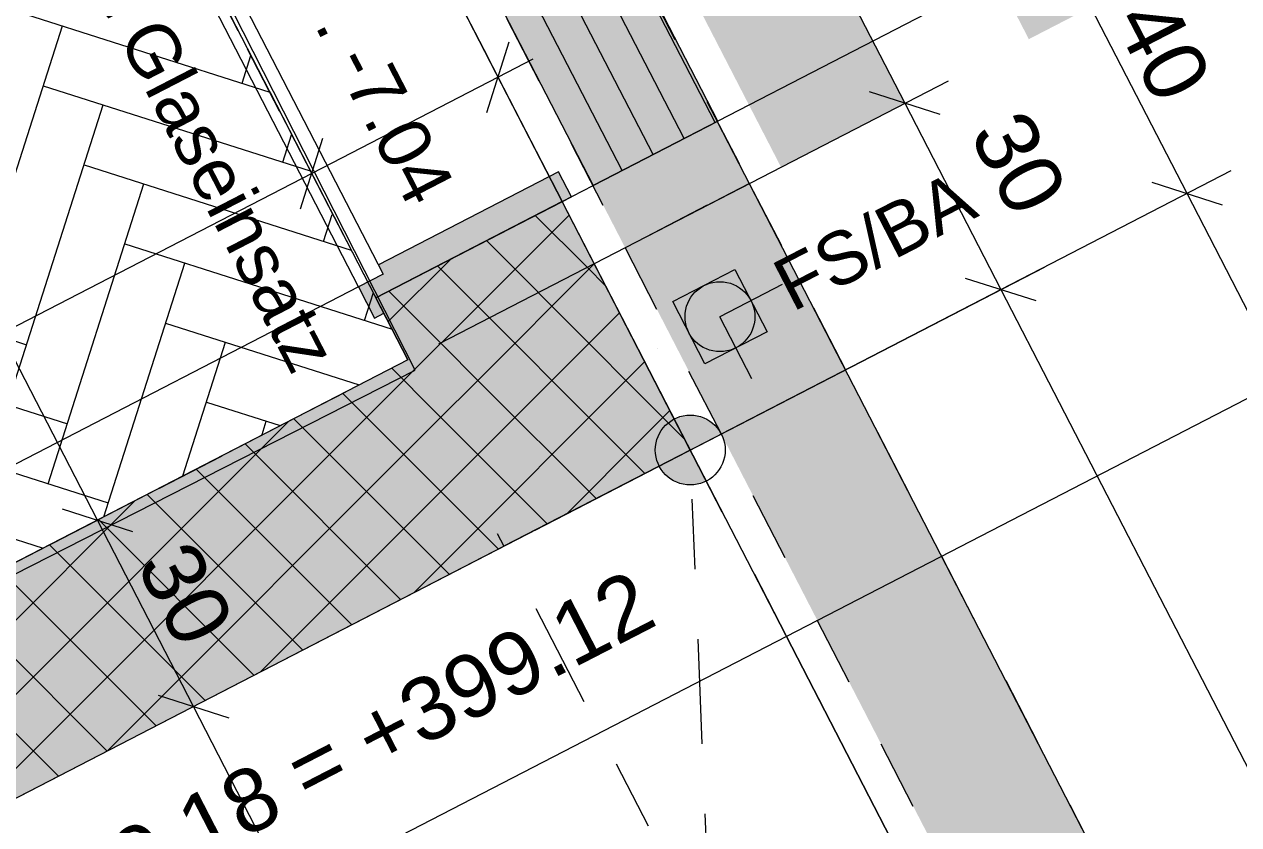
# Model space of a CAD drawing. Header units: metres. Extents: x 2688579.7 to 2688666, y 1281656.9 to 1281721.4.
# Drawn here: x 2688613.568 to 2688615.306, y 1281679.075 to 1281680.22 of the extents above; entities that cross this region are included whole.
import ezdxf

# ---------------------------------------------------------------- set-up
doc = ezdxf.new("R2010")
doc.units = ezdxf.units.M
for name, pattern in [('Strich 1_0.5mm', [0.07500000000000001, 0.05, -0.025]), ('Strich 2_1mm', [0.15000000000000002, 0.1, -0.05]), ('Strichpunkt 3_1_1mm Achsen', [0.25, 0.15, -0.05, 0, -0.05])]:
    doc.linetypes.add(name, pattern=pattern)
for name, color, linetype in [('00 11 Geometer', 7, 'Continuous'), ('00 80 Plangrafik', 7, 'Continuous'), ('01 13 IW tragend', 7, 'Continuous'), ('02 12 Unterzüge_Deckenabsätze', 7, 'Continuous'), ('02 26 Bodenbelag im Grundriss sichtbar', 7, 'Continuous'), ('03 14 Rampen', 7, 'Continuous'), ('07 11 Bemassung aussen', 7, 'Continuous'), ('07 12 Bemassung innen', 7, 'Continuous'), ('07 13 Höhenkoten', 7, 'Continuous'), ('08 11 Beschriftung allgemein', 7, 'Continuous'), ('09 11 Raumdefinitionen.SIA 416', 7, 'Continuous')]:
    doc.layers.add(name, color=color, linetype=linetype)
doc.styles.add('ERSTELLTER_STIL_1', font='arial.ttf')
doc.dimstyles.new('ERSTELLTER_STIL__2', dxfattribs={"dimtxt": 0.08999999761581422, "dimasz": 0.07125000000000001, "dimexe": 0.18, "dimexo": 0.05, "dimgap": 0.09, "dimtad": 1, "dimzin": 0, "dimdsep": 46, "dimtxsty": 'ERSTELLTER_STIL_1', "dimblk": 'ARROWHEAD_6', "dimblk1": 'ARROWHEAD_6', "dimblk2": 'ARROWHEAD_6', "dimcen": 0.09, "dimclrd": 7, "dimclre": 7, "dimclrt": 7, "dimazin": 0, "dimtfac": 1, "dimtdec": 4, "dimtmove": 0, "dimatfit": 3, "dimfxl": 1, "dimtolj": 1, "dimtzin": 0, "dimarcsym": 0})
doc.dimstyles.new('ERSTELLTER_STIL__4', dxfattribs={"dimtxt": 0.08999999761581422, "dimasz": 0.07125000000000001, "dimexe": 0.18, "dimexo": 0.05, "dimgap": 0.09, "dimtad": 1, "dimzin": 0, "dimdsep": 46, "dimtxsty": 'ERSTELLTER_STIL_1', "dimblk": 'ARROWHEAD_6', "dimblk1": 'ARROWHEAD_6', "dimblk2": 'ARROWHEAD_6', "dimcen": 0.09, "dimclrd": 7, "dimclre": 7, "dimclrt": 7, "dimazin": 0, "dimtfac": 1, "dimtdec": 4, "dimtmove": 2, "dimatfit": 3, "dimfxl": 1, "dimtolj": 1, "dimtzin": 0, "dimarcsym": 0})
pattern_1 = [(44.99999999999999, (-190.4483196355036, -7.138988810048026), (-0.05303300858899104, 0.05303300858899108), []), (135.0000000000002, (-190.4483196355036, -7.138988810048026), (0.0530330085889909, 0.05303300858899123), [])]

# ---------------------------------------------------------------- blocks, each defined once
blk = doc.blocks.new('*D16')
at = {"layer": '07 11 Bemassung aussen', "color": 7, "linetype": 'Continuous', "lineweight": 5, "transparency": 16777216}
for p, q in [((225.81199239111, 21.85724288426768), (221.4001992362794, 30.4062463499589)), ((226.478476811365, 22.20118839965817), (225.7495094767111, 21.82499799219982)), ((228.4624022574736, 16.72138035901861), (225.81199239111, 21.85724288426768)), ((228.8178606149429, 16.90481796722685), (228.3999193430747, 16.68913546695075)), ((228.4881981711279, 16.67139402749948), (228.4624022574736, 16.72138035901861))]:
    blk.add_line(p, q, dxfattribs=at)
at = {"layer": '07 11 Bemassung aussen', "color": 7, "linetype": 'Continuous', "lineweight": 18, "transparency": 16777216}
for p, q in [((225.7614708943277, 21.87336982951091), (225.8625138878922, 21.84111593902445)), ((228.4118807606913, 16.73750730426184), (228.5129237542558, 16.70525341377538))]:
    blk.add_line(p, q, dxfattribs=at)
at = {"layer": '07 11 Bemassung aussen', "color": 7, "lineweight": 18, "transparency": 16777216, "insert": (227.0982872748076, 19.40396042659769), "char_height": 0.08999999761581422, "attachment_point": 7, "rotation": 297.29641936898753, "style": 'ERSTELLTER_STIL_1'}
blk.add_mtext('\\A1;{\\pql;\\fArial|b0|i0|c0|p38;5.78}', dxfattribs=at)
blk = doc.blocks.new('ARROWHEAD_6')
at = {"color": 0, "linetype": 'Continuous', "lineweight": 0}
for p, q in [((-0.5, -0.5), (0.5, 0.5)), ((0, 0), (-1, 0))]:
    blk.add_line(p, q, dxfattribs=at)
blk = doc.blocks.new('*D17')
at = {"layer": '07 11 Bemassung aussen', "color": 7, "linetype": 'Continuous', "lineweight": 5, "transparency": 16777216}
for p, q in [((221.4001992362794, 30.40624634995889), (221.2626210301232, 30.67284011806091)), ((225.81199239111, 21.85724288426768), (221.4001992362794, 30.4062463499589))]:
    blk.add_line(p, q, dxfattribs=at)
at = {"layer": '07 11 Bemassung aussen', "color": 7, "linetype": 'Continuous', "lineweight": 18, "transparency": 16777216}
for p, q in [((221.3496777394972, 30.42237329520212), (221.4507207330617, 30.39011940471566)), ((225.7614708943277, 21.87336982951091), (225.8625138878922, 21.84111593902445))]:
    blk.add_line(p, q, dxfattribs=at)
at = {"layer": '07 11 Bemassung aussen', "color": 7, "lineweight": 18, "transparency": 16777216, "insert": (223.5671857642105, 26.24639342206784), "char_height": 0.08999999761581422, "attachment_point": 7, "rotation": 297.29641936898753, "style": 'ERSTELLTER_STIL_1'}
blk.add_mtext('\\A1;{\\pql;\\fArial|b0|i0|c0|p38;9.62}', dxfattribs=at)
blk = doc.blocks.new('*D18')
at = {"layer": '07 11 Bemassung aussen', "color": 7, "linetype": 'Continuous', "lineweight": 5, "transparency": 16777216}
for p, q in [((222.0666836565345, 30.7501918653494), (221.3377163218805, 30.37400145789103)), ((221.4001992362794, 30.40624634995889), (221.2626210301232, 30.67284011806091)), ((225.81199239111, 21.85724288426768), (221.4001992362794, 30.4062463499589))]:
    blk.add_line(p, q, dxfattribs=at)
at = {"layer": '07 11 Bemassung aussen', "color": 7, "linetype": 'Continuous', "lineweight": 18, "transparency": 16777216}
for p, q in [((221.212099533341, 30.68896706330413), (221.3131425269055, 30.65671317281767)), ((221.3496777394972, 30.42237329520212), (221.4507207330617, 30.39011940471566))]:
    blk.add_line(p, q, dxfattribs=at)
at = {"layer": '07 11 Bemassung aussen', "color": 7, "lineweight": 18, "transparency": 16777216, "insert": (221.3160849801289, 30.60849013180644), "char_height": 0.08999999761581422, "attachment_point": 7, "rotation": 297.29641936898753, "style": 'ERSTELLTER_STIL_1'}
blk.add_mtext('\\A1;{\\pql;\\fArial|b0|i0|c0|p38;30}', dxfattribs=at)
blk = doc.blocks.new('*D19')
at = {"layer": '07 11 Bemassung aussen', "color": 7, "linetype": 'Continuous', "lineweight": 18, "transparency": 16777216}
for p, q in [((220.5609021124137, 31.95083243481655), (220.6619451059782, 31.91857854433011)), ((221.212099533341, 30.68896706330413), (221.3131425269055, 30.65671317281767))]:
    blk.add_line(p, q, dxfattribs=at)
at = {"layer": '07 11 Bemassung aussen', "color": 7, "linetype": 'Continuous', "lineweight": 5, "transparency": 16777216}
for p, q in [((221.2626210301232, 30.6728401180609), (220.611423609196, 31.93470548957333)), ((221.3251039445221, 30.70508501012877), (221.2001381157243, 30.64059522599305)), ((221.4001992362794, 30.40624634995889), (221.2626210301232, 30.67284011806091))]:
    blk.add_line(p, q, dxfattribs=at)
at = {"layer": '07 11 Bemassung aussen', "color": 7, "lineweight": 18, "transparency": 16777216, "insert": (220.8981122701754, 31.41842160877168), "char_height": 0.08999999761581422, "attachment_point": 7, "rotation": 297.29641936898753, "style": 'ERSTELLTER_STIL_1'}
blk.add_mtext('\\A1;{\\pql;\\fArial|b0|i0|c0|p38;1.42}', dxfattribs=at)
blk = doc.blocks.new('*D20')
at = {"layer": '07 11 Bemassung aussen', "color": 7, "linetype": 'Continuous', "lineweight": 5, "transparency": 16777216}
for p, q in [((220.5426345102919, 32.06800236553604), (218.8320768746272, 35.3826553064952)), ((220.6051174246908, 32.10024725760389), (218.8438693883504, 31.19133874424688)), ((220.611423609196, 31.93470548957333), (220.5426345102919, 32.06800236553603)), ((220.6739065235949, 31.96695038164119), (220.5489406947971, 31.90246059750547)), ((221.2626210301232, 30.6728401180609), (220.611423609196, 31.93470548957333))]:
    blk.add_line(p, q, dxfattribs=at)
at = {"layer": '07 11 Bemassung aussen', "color": 7, "linetype": 'Continuous', "lineweight": 18, "transparency": 16777216}
for p, q in [((220.4921130135097, 32.08412931077927), (220.5931560070742, 32.05187542029281)), ((220.5609021124137, 31.95083243481655), (220.6619451059782, 31.91857854433011))]:
    blk.add_line(p, q, dxfattribs=at)
blk = doc.blocks.new('*D268')
at = {"layer": '07 12 Bemassung innen', "color": 7, "linetype": 'Continuous', "lineweight": 5, "transparency": 16777216}
for p, q in [((217.946617001148, 39.93335786015513), (218.0841993799758, 39.66676624548196)), ((217.4176586752732, 39.32277847283222), (218.1466817896725, 39.69901211552367)), ((218.0841993799758, 39.66676624548197), (222.4180307870073, 31.26915659251861)), ((222.4180307870073, 31.26915659251861), (222.5556131658351, 31.00256497784545))]:
    blk.add_line(p, q, dxfattribs=at)
at = {"layer": '07 12 Bemassung innen', "color": 7, "linetype": 'Continuous', "lineweight": 18, "transparency": 16777216}
for p, q in [((218.1347211291696, 39.65064009099932), (218.033677630782, 39.68289239996462)), ((222.4685525362011, 31.25303043803596), (222.3675090378135, 31.28528274700125))]:
    blk.add_line(p, q, dxfattribs=at)
at = {"layer": '07 12 Bemassung innen', "color": 7, "lineweight": 18, "transparency": 16777216, "insert": (220.2122032463716, 35.58260960168192), "char_height": 0.08999999761581422, "attachment_point": 7, "rotation": 297.29731615814643, "style": 'ERSTELLTER_STIL_1'}
blk.add_mtext('\\A1;{\\pql;\\fArial|b0|i0|c0|p38;9.45}', dxfattribs=at)
blk = doc.blocks.new('*D269')
at = {"layer": '07 12 Bemassung innen', "color": 7, "linetype": 'Continuous', "lineweight": 5, "transparency": 16777216}
for p, q in [((218.0841993799758, 39.66676624548197), (222.4180307870073, 31.26915659251861)), ((221.7513544708892, 30.92509883364228), (222.480513196704, 31.30140246256032)), ((222.4180307870073, 31.26915659251861), (222.5556131658351, 31.00256497784545)), ((221.8889368497169, 30.65850721896912), (222.6180955755318, 31.03481084788716)), ((222.5556131658351, 31.00256497784545), (225.1926217271872, 25.89286723698988))]:
    blk.add_line(p, q, dxfattribs=at)
at = {"layer": '07 12 Bemassung innen', "color": 7, "linetype": 'Continuous', "lineweight": 18, "transparency": 16777216}
for p, q in [((222.4685525362011, 31.25303043803596), (222.3675090378135, 31.28528274700125)), ((222.6061349150289, 30.9864388233628), (222.5050914166413, 31.0186911323281))]:
    blk.add_line(p, q, dxfattribs=at)
at = {"layer": '07 12 Bemassung innen', "color": 7, "lineweight": 18, "transparency": 16777216, "insert": (222.5084819207128, 31.22472130129436), "char_height": 0.08999999761581422, "attachment_point": 7, "rotation": 297.29731615814643, "style": 'ERSTELLTER_STIL_1'}
blk.add_mtext('\\A1;{\\pql;\\fArial|b0|i0|c0|p38;30}', dxfattribs=at)
blk = doc.blocks.new('*D270')
at = {"layer": '07 12 Bemassung innen', "color": 7, "linetype": 'Continuous', "lineweight": 5, "transparency": 16777216}
for p, q in [((221.8889368497169, 30.65850721896912), (222.6180955755318, 31.03481084788716)), ((222.5556131658351, 31.00256497784545), (225.1926217271872, 25.89286723698988)), ((224.1703681696188, 25.3653034710108), (225.2551041368839, 25.92511310703159)), ((225.1926217271872, 25.89286723698988), (225.330204106015, 25.62627562231668))]:
    blk.add_line(p, q, dxfattribs=at)
at = {"layer": '07 12 Bemassung innen', "color": 7, "linetype": 'Continuous', "lineweight": 18, "transparency": 16777216}
for p, q in [((222.6061349150289, 30.9864388233628), (222.5050914166413, 31.0186911323281)), ((225.243143476381, 25.87674108250723), (225.1420999779934, 25.90899339147253))]:
    blk.add_line(p, q, dxfattribs=at)
at = {"layer": '07 12 Bemassung innen', "color": 7, "lineweight": 18, "transparency": 16777216, "insert": (224.1250020404223, 28.00207545813729), "char_height": 0.08999999761581422, "attachment_point": 7, "rotation": 297.29731615814643, "style": 'ERSTELLTER_STIL_1'}
blk.add_mtext('\\A1;{\\pql;\\fArial|b0|i0|c0|p38;5.75}', dxfattribs=at)
blk = doc.blocks.new('*D377')
at = {"layer": '07 12 Bemassung innen', "color": 7, "linetype": 'Continuous', "lineweight": 5, "transparency": 16777216}
for p, q in [((221.8037539087979, 31.36885944171456), (221.8682456488813, 31.24389462232121)), ((221.885985706597, 31.33217372805125), (221.8359997788396, 31.30637703201788)), ((221.8359997788396, 31.30637703201788), (221.5694081641664, 31.1687946531901)), ((221.5371622941247, 31.23127706288678), (221.6016540342082, 31.10631224349343)), ((221.5694081641664, 31.1687946531901), (217.1922799442379, 28.90984996106135))]:
    blk.add_line(p, q, dxfattribs=at)
at = {"layer": '07 12 Bemassung innen', "color": 7, "linetype": 'Continuous', "lineweight": 18, "transparency": 16777216}
for p, q in [((221.819873624357, 31.25585528282408), (221.8521259333222, 31.35689878121169)), ((221.5532820096838, 31.1182729039963), (221.5855343186491, 31.21931640238391))]:
    blk.add_line(p, q, dxfattribs=at)
at = {"layer": '07 12 Bemassung innen', "color": 7, "lineweight": 18, "transparency": 16777216, "insert": (221.8734534584344, 31.38759851643731), "char_height": 0.08999999761581422, "attachment_point": 7, "rotation": 27.297316158147055, "style": 'ERSTELLTER_STIL_1'}
blk.add_mtext('\\A1;{\\pql;\\fArial|b0|i0|c0|p38;30}', dxfattribs=at)
blk = doc.blocks.new('*D378')
at = {"layer": '07 12 Bemassung innen', "color": 7, "linetype": 'Continuous', "lineweight": 18, "transparency": 16777216}
blk.add_line((221.5532820096838, 31.1182729039963), (221.5855343186491, 31.21931640238391), dxfattribs=at)
at = {"layer": '07 12 Bemassung innen', "color": 7, "linetype": 'Continuous', "lineweight": 5, "transparency": 16777216}
blk.add_line((221.5694081641664, 31.1687946531901), (217.1922799442379, 28.90984996106135), dxfattribs=at)
blk = doc.blocks.new('*D379')
at = {"layer": '07 12 Bemassung innen', "color": 7, "linetype": 'Continuous', "lineweight": 18, "transparency": 16777216}
for p, q in [((221.5532820096838, 31.1182729039963), (221.5855343186491, 31.21931640238391)), ((217.1761099071799, 28.85930556498454), (217.2083622161452, 28.96034906337215))]:
    blk.add_line(p, q, dxfattribs=at)
at = {"layer": '07 12 Bemassung innen', "color": 7, "linetype": 'Continuous', "lineweight": 5, "transparency": 16777216}
for p, q in [((221.5694081641664, 31.1687946531901), (217.1922799442379, 28.90984996106135)), ((217.1600340741962, 28.97233237075803), (217.3069136386835, 28.687725718418)), ((217.1922360616625, 28.90982731417835), (214.8084805722499, 27.67962076331126))]:
    blk.add_line(p, q, dxfattribs=at)
at = {"layer": '07 12 Bemassung innen', "color": 7, "lineweight": 18, "transparency": 16777216, "insert": (219.246825107503, 29.98874694251882), "char_height": 0.08999999761581422, "attachment_point": 7, "rotation": 27.297316158147055, "style": 'ERSTELLTER_STIL_1'}
blk.add_mtext('\\A1;{\\pql;\\fArial|b0|i0|c0|p38;4.92\\fArial|b0|i0|c0|p38;\\A1{\\H.66x;\\S5^  ;}}', dxfattribs=at)
blk = doc.blocks.new('*D383')
at = {"layer": '07 12 Bemassung innen', "color": 7, "linetype": 'Continuous', "lineweight": 18, "transparency": 16777216}
for p, q in [((222.7714693493612, 31.15610215277121), (222.8725123431643, 31.12384826303196)), ((225.4771726764201, 25.91309417650232), (225.5782156702232, 25.88084028676307))]:
    blk.add_line(p, q, dxfattribs=at)
at = {"layer": '07 12 Bemassung innen', "color": 7, "linetype": 'Continuous', "lineweight": 5, "transparency": 16777216}
for p, q in [((225.5276941733216, 25.8969672316327), (222.8219908462628, 31.13997520790159)), ((225.5901770874821, 25.92921212416262), (224.5501836940112, 25.39251380183126)), ((229.7236860801696, 17.76613529009925), (225.5276941733216, 25.8969672316327))]:
    blk.add_line(p, q, dxfattribs=at)
at = {"layer": '07 12 Bemassung innen', "color": 7, "lineweight": 18, "transparency": 16777216, "insert": (224.3809000848494, 28.15967721100028), "char_height": 0.08999999761581422, "attachment_point": 7, "rotation": 297.2964197926865, "style": 'ERSTELLTER_STIL_1'}
blk.add_mtext('\\A1;{\\pql;\\fArial|b0|i0|c0|p38;5.90}', dxfattribs=at)
blk = doc.blocks.new('*D384')
at = {"layer": '07 12 Bemassung innen', "color": 7, "linetype": 'Continuous', "lineweight": 5, "transparency": 16777216}
for p, q in [((222.701036154095, 31.52767844780764), (221.9721106420326, 31.15150961646268)), ((222.8219908462628, 31.13997520790159), (222.6385532399346, 31.49543355527772)), ((222.8844737604232, 31.17222010043151), (222.1555482457323, 30.79605126773005)), ((225.5276941733216, 25.8969672316327), (222.8219908462628, 31.13997520790159))]:
    blk.add_line(p, q, dxfattribs=at)
at = {"layer": '07 12 Bemassung innen', "color": 7, "linetype": 'Continuous', "lineweight": 18, "transparency": 16777216}
for p, q in [((222.588031743033, 31.51156050014735), (222.6890747368361, 31.47930661040809)), ((222.7714693493612, 31.15610215277121), (222.8725123431643, 31.12384826303196))]:
    blk.add_line(p, q, dxfattribs=at)
at = {"layer": '07 12 Bemassung innen', "color": 7, "lineweight": 18, "transparency": 16777216, "insert": (222.7149468895165, 31.38665127927286), "char_height": 0.08999999761581422, "attachment_point": 7, "rotation": 297.2964197926865, "style": 'ERSTELLTER_STIL_1'}
blk.add_mtext('\\A1;{\\pql;\\fArial|b0|i0|c0|p38;40}', dxfattribs=at)
blk = doc.blocks.new('*D385')
at = {"layer": '07 12 Bemassung innen', "color": 7, "linetype": 'Continuous', "lineweight": 18, "transparency": 16777216}
for p, q in [((222.1156798951281, 32.42686576713797), (222.2167228889312, 32.39461187739872)), ((222.588031743033, 31.51156050014735), (222.6890747368361, 31.47930661040809))]:
    blk.add_line(p, q, dxfattribs=at)
at = {"layer": '07 12 Bemassung innen', "color": 7, "linetype": 'Continuous', "lineweight": 5, "transparency": 16777216}
for p, q in [((222.6385532399346, 31.49543355527772), (222.1662013920296, 32.41073882226834)), ((222.701036154095, 31.52767844780764), (221.9721106420326, 31.15150961646268)), ((222.8219908462628, 31.13997520790159), (222.6385532399346, 31.49543355527772))]:
    blk.add_line(p, q, dxfattribs=at)
at = {"layer": '07 12 Bemassung innen', "color": 7, "lineweight": 18, "transparency": 16777216, "char_height": 0.08999999761581422, "attachment_point": 7, "rotation": 297.2964197926865, "style": 'ERSTELLTER_STIL_1'}
for s, insert in [('\\A1;{\\pql;\\fArial|b0|i0|c0|p38;1.03}', (222.3504877612677, 32.17356756166987)), ('\\A1;{\\pql;\\fArial|b0|i0|c0|p38;2.14}', (222.1727585832113, 32.08184875625145))]:
    blk.add_mtext(s, dxfattribs=dict(at, insert=insert))
blk = doc.blocks.new('*D390')
at = {"layer": '07 12 Bemassung innen', "color": 7, "linetype": 'Continuous', "lineweight": 5, "transparency": 16777216}
for p, q in [((221.0786762532132, 32.11957021340785), (221.326458643436, 31.639427015399)), ((221.5608075387238, 31.8394881483866), (221.2942137509061, 31.70190992955946)), ((221.2942137509061, 31.70190992955947), (220.1552953599848, 31.11416043661338))]:
    blk.add_line(p, q, dxfattribs=at)
at = {"layer": '07 12 Bemassung innen', "color": 7, "linetype": 'Continuous', "lineweight": 18, "transparency": 16777216}
for p, q in [((221.2780868060365, 31.65138843265793), (221.3103406957757, 31.75243142646101)), ((220.1391684151152, 31.06363893971184), (220.1714223048544, 31.16468193351492))]:
    blk.add_line(p, q, dxfattribs=at)
at = {"layer": '07 12 Bemassung innen', "color": 7, "lineweight": 18, "transparency": 16777216, "insert": (220.6101057507787, 31.36912513275442), "char_height": 0.08999999761581422, "attachment_point": 7, "rotation": 27.296419792686994, "style": 'ERSTELLTER_STIL_1'}
blk.add_mtext('\\A1;{\\pql;\\fArial|b0|i0|c0|p38;1.28}', dxfattribs=at)
blk = doc.blocks.new('*D638')
at = {"layer": '07 11 Bemassung aussen', "color": 7, "linetype": 'Continuous', "lineweight": 5, "transparency": 16777216}
for p, q in [((220.203258877346, 31.5327659594311), (220.1252978886538, 31.68383576869788)), ((220.2657417915065, 31.56501085196102), (218.9906194757332, 30.90697204908092)), ((220.7764953275951, 30.421970385176), (220.203258877346, 31.5327659594311)), ((221.6625117678616, 30.87920745998278), (220.7140124134347, 30.38972549264608)), ((220.8022912416191, 30.37198405384763), (220.7764953275951, 30.421970385176))]:
    blk.add_line(p, q, dxfattribs=at)
at = {"layer": '07 11 Bemassung aussen', "color": 7, "linetype": 'Continuous', "lineweight": 18, "transparency": 16777216}
for p, q in [((220.1527373804444, 31.54889290430073), (220.2537803742476, 31.51663901456148)), ((220.7259738306936, 30.43809733004562), (220.8270168244967, 30.40584344030637))]:
    blk.add_line(p, q, dxfattribs=at)
at = {"layer": '07 11 Bemassung aussen', "color": 7, "lineweight": 18, "transparency": 16777216, "char_height": 0.08999999761581422, "attachment_point": 7, "rotation": 297.2964197926873, "style": 'ERSTELLTER_STIL_1'}
for s, insert in [('\\A1;{\\pql;\\fArial|b0|i0|c0|p38;17}', (220.2364517786099, 31.50769643409876)), ('\\A1;{\\pql;\\fArial|b0|i0|c0|p38;1.25}', (220.4509670521386, 31.09201697697036))]:
    blk.add_mtext(s, dxfattribs=dict(at, insert=insert))
blk = doc.blocks.new('A$C08e27e3d')
at = {"layer": '00 80 Plangrafik', "linetype": 'Continuous', "lineweight": 0, "true_color": 0x0f0f0f}
for points in [[(21.87266665647843, 43.14960050450262), (31.74727633243472, 24.01531978369544), (31.56954653164044, 23.92360262413641), (21.67128965702176, 43.10370485092785)], [(31.74726728765023, 24.01531708194571), (38.78665202749306, 10.37494303009164), (38.60892354909274, 10.28322286891923), (31.56954624992383, 23.92360247875704)]]:
    blk.add_hatch(color=250, dxfattribs=at).paths.add_polyline_path(points)
at = {"layer": '00 80 Plangrafik', "linetype": 'Continuous', "lineweight": 0, "true_color": 0x373737}
for points in [[(31.58780603389624, 25.30590091145494), (32.14729073801868, 24.22175292294224), (32.4138845061207, 24.35933112909844), (31.85439980199826, 25.44347911761114)], [(31.23319141974542, 25.12289872487352), (31.79267612386795, 24.03875073636084), (31.96956155928399, 24.13003411883808), (31.41007685516155, 25.21418210735077)]]:
    blk.add_hatch(color=250, dxfattribs=at).paths.add_polyline_path(points)
at = {"layer": '00 80 Plangrafik', "linetype": 'Continuous', "lineweight": 13}
h = blk.add_hatch(dxfattribs=at)
h.set_pattern_fill('HORIZONTAL_1_0MM_0001', color=8, style=0, pattern_type=2)
h.set_pattern_definition([(117.296498661919, (31.42042200102929, 24.43180562220916), (0.04443226295069486, 0.02292976251687552), [])])
h.paths.add_polyline_path([(31.2300306853287, 25.01999021300005), (31.0513271102935, 24.92776824940075), (31.52368021814152, 24.01246363261554), (31.70238379317675, 24.10468559621486)])
at = {"layer": '00 80 Plangrafik', "linetype": 'Continuous', "lineweight": 0, "true_color": 0x371c00}
blk.add_hatch(color=28, dxfattribs=at).paths.add_polyline_path([(24.4081790871569, 19.92466821541618), (24.79282275010024, 19.59960528589605), (24.8242466224836, 19.56504190522706), (26.91353998871071, 21.46456154376933), (31.28155404248966, 23.71871596215607), (31.2586244268721, 23.76314835128936), (26.88148051707859, 21.50428232570266), (24.82687023299042, 19.63629532288397), (24.44045276666415, 19.96285731395011)])
at = {"layer": '01 13 IW tragend', "linetype": 'Continuous', "lineweight": 0, "true_color": 0xffffff}
for points in [[(31.49268840042004, 23.99647001536786), (31.4743446395992, 24.0320158511148), (31.21663733043391, 23.89902358516379), (31.2235162407417, 23.88569389675869), (31.18797040499476, 23.86735013593787), (31.2109001060208, 23.82291784125419), (31.2242297944259, 23.829796751562), (31.2127649439129, 23.85201289890384)], [(31.21276489526426, 23.85201284404626), (31.25862436846816, 23.76314831827321), (31.52521807297262, 23.90072648351423), (31.47935872695408, 23.98959113647261)], [(31.52521811207549, 23.90072652694653), (31.25862434145634, 23.76314831728479), (31.66279631571459, 23.63413275632739)], [(31.25862434145628, 23.76314831827318), (26.98278615714307, 21.55656205258488), (27.12036436527072, 21.28996828550023), (31.39620254761246, 23.49655455017115)], [(31.25862434145625, 23.76314832079029), (31.39620254509535, 23.49655455017115), (31.6627963157145, 23.63413275381025)]]:
    blk.add_hatch(color=7, dxfattribs=at).paths.add_polyline_path(points)
at = {"layer": '01 13 IW tragend', "linetype": 'Continuous', "lineweight": 5, "true_color": 0x4e4e4e}
h = blk.add_hatch(dxfattribs=at)
h.set_pattern_fill('BETON_0001', color=251, style=0, pattern_type=2)
h.set_pattern_definition(pattern_1)
h.paths.add_polyline_path([(31.21276489526426, 23.85201284404626), (31.25862436846816, 23.76314831827321), (31.52521807297262, 23.90072648351423), (31.47935872695408, 23.98959113647261)])
h = blk.add_hatch(dxfattribs=at)
h.set_pattern_fill('BETON_0001', color=251, style=0, pattern_type=2)
h.set_pattern_definition(pattern_1)
h.paths.add_polyline_path([(31.52521811207549, 23.90072652694653), (31.25862434145634, 23.76314831728479), (31.66279631571459, 23.63413275632739)])
h = blk.add_hatch(dxfattribs=at)
h.set_pattern_fill('BETON_0001', color=251, style=0, pattern_type=2)
h.set_pattern_definition(pattern_1)
h.paths.add_polyline_path([(31.25862434145628, 23.76314831827318), (26.98278615714307, 21.55656205258488), (27.12036436527072, 21.28996828550023), (31.39620254761246, 23.49655455017115)])
h = blk.add_hatch(dxfattribs=at)
h.set_pattern_fill('BETON_0001', color=251, style=0, pattern_type=2)
h.set_pattern_definition(pattern_1)
h.paths.add_polyline_path([(31.25862434145625, 23.76314832079029), (31.39620254509535, 23.49655455017115), (31.6627963157145, 23.63413275381025)])
at = {"layer": '02 26 Bodenbelag im Grundriss sichtbar', "linetype": 'Continuous', "lineweight": 13, "true_color": 0xdfdfdf}
h = blk.add_hatch(dxfattribs=at)
h.set_pattern_fill('PARKETT_1_GROSS_0001', color=254, style=0, pattern_type=2)
h.set_pattern_definition([(342.2964198325116, (25.17989576685372, 24.39596059693449), (0.2189466634041925, 0.6859025868038195), [0.45, -0.27]), (342.2964198325116, (25.12152627642877, 24.50906675321049), (0.2189466634041925, 0.6859025868038195), [0.45, -0.27]), (342.2964198325116, (25.06315678600382, 24.62217290948649), (0.2189466634041925, 0.6859025868038195), [0.45, -0.27]), (342.2964198325116, (25.00478729557886, 24.73527906576249), (0.2189466634041925, 0.6859025868038195), [0.45, -0.27]), (342.2964198325116, (24.94641780515391, 24.84838522203849), (0.2189466634041925, 0.6859025868038195), [0.45, -0.27]), (342.2964198325116, (24.88804831472896, 24.96149137831449), (0.2189466634041925, 0.6859025868038195), [0.45, -0.27]), (342.2964198325116, (24.82967882430401, 25.0745975345905), (0.2189466634041925, 0.6859025868038195), [0.45, -0.27]), (342.2964198325116, (24.77130933387903, 25.1877036908665), (0.2189466634041925, 0.6859025868038195), [0.45, -0.27]), (72.29641983251182, (25.52284706025563, 24.28648726523239), (-0.6859025868038203, 0.2189466634041901), [0.45, -0.27]), (72.29641983251182, (25.46447756983068, 24.39959342150839), (-0.6859025868038203, 0.2189466634041901), [0.45, -0.27]), (72.29641983251182, (25.40610807940573, 24.51269957778439), (-0.6859025868038203, 0.2189466634041901), [0.45, -0.27]), (72.29641983251182, (25.34773858898077, 24.6258057340604), (-0.6859025868038203, 0.2189466634041901), [0.45, -0.27]), (72.29641983251182, (25.28936909855582, 24.7389118903364), (-0.6859025868038203, 0.2189466634041901), [0.45, -0.27]), (72.29641983251182, (25.23099960813087, 24.8520180466124), (-0.6859025868038203, 0.2189466634041901), [0.45, -0.27]), (72.29641983251182, (25.17263011770592, 24.9651242028884), (-0.6859025868038203, 0.2189466634041901), [0.45, -0.27]), (72.29641983251182, (25.11426062728094, 25.0782303591644), (-0.6859025868038203, 0.2189466634041901), [0.45, -0.27])])
h.paths.add_polyline_path([(30.60742684649171, 25.02501364085314), (28.41990655816673, 23.89612334753516), (28.49786754571551, 23.74505353767829), (26.14294983750131, 22.52979152894662), (26.73901565450527, 21.37475780990161), (26.88148065154644, 21.50428244795659), (31.25862434145625, 23.76314824114832)])
at = {"layer": '07 13 Höhenkoten', "linetype": 'Continuous', "lineweight": 5}
for points in [[(31.66279631571456, 23.63413275632741), (31.70722860263155, 23.6570624724034), (31.69507157372871, 23.67232055176154), (31.67800092936918, 23.68176488543806), (31.65861552041088, 23.68395765924381), (31.63986659963857, 23.67856504324441)], [(31.66279631571456, 23.63413275632741), (31.61836402879757, 23.61120304025142), (31.63052105770041, 23.59594496089328), (31.64759170205994, 23.58650062721676), (31.66697711101824, 23.58430785341101), (31.68572603179055, 23.58970046941041)]]:
    blk.add_hatch(color=7, dxfattribs=at).paths.add_polyline_path(points)
at = {"layer": '00 11 Geometer', "color": 250, "linetype": 'Continuous', "lineweight": 13, "true_color": 0x3f3f3f}
blk.add_open_spline([(61.10243485247656, 48.48420281692729), (56.77352997377159, 47.34081434957805), (52.4635852428363, 46.16539965738131), (48.13468036413133, 45.02201119003207), (44.67800041448561, 44.10900244983433), (41.2023603170702, 43.22801993448409), (37.74568036742448, 42.31501119428635), (37.74568036742448, 42.31501119428635), (36.51101375635653, 46.29834470393457), (35.89368042427986, 48.29001137435757), (35.89368042427986, 48.29001137435757), (32.77968142585769, 46.72534450430744), (31.22268144538566, 45.94301117149502), (31.22268144538566, 45.94301117149502), (21.44268032567516, 43.82167784365215), (16.55268032368213, 42.76101117565617), (16.55268032368213, 42.76101117565617), (7.358013710788782, 41.1450112190409), (2.760680377799417, 40.33701121977851), (2.760680377799417, 40.33701121977851), (2.852681969608511, 38.82034512477316), (2.898681985064741, 38.06201179612749), (2.898681985064741, 38.06201179612749), (4.857346937842067, 28.42001115491934), (5.836680270116176, 23.59901115422458), (5.836680270116176, 23.59901115422458), (7.250013421140011, 21.69701122663304), (7.95668008768871, 20.74601122418739), (7.95668008768871, 20.74601122418739), (10.0486806438671, 18.48401050067827), (11.09468064675048, 17.35301049550385), (11.09468064675048, 17.35301049550385), (13.36067895529732, 15.25367757499539), (14.49367895102068, 14.20401090647415), (14.49367895102068, 14.20401090647415), (16.14301102872878, 13.00001188282244), (16.96767767410665, 12.39801188566111), (16.96767767410665, 12.39801188566111), (20.31968006337001, 9.776678227431553), (21.99568005822539, 8.466011565954837), (21.99568005822539, 8.466011565954837), (24.63768051177203, 6.944010933473187), (25.95868050524905, 6.183010929807502), (25.95868050524905, 6.183010929807502), (28.60930300305984, 5.333717593874063), (29.84025381909623, 4.957434972593042), (31.07120463935598, 4.581152350021007), (32.39626387633277, 4.285094314451996), (33.81543054463282, 4.069260977519157), (35.23459722133293, 3.853427639308798), (36.52668118368777, 3.744678008936125), (37.69168119490087, 3.743011342904943), (38.85668119028151, 3.741344676896411), (39.77044249357601, 3.744428238438006), (40.43296699630037, 3.752262269690114), (41.09549149855911, 3.760096300936716), (41.95790802579259, 3.796513086969954), (43.020216845292, 3.861512388413253), (44.08252568015769, 3.926511690796765), (45.41718103768528, 4.05617725272498), (47.02418104823619, 4.250510583476576), (49.43468106569662, 4.542010579801577), (51.84518209969565, 4.833511419904831), (54.25568211622476, 5.125011425543057), (54.25568211622476, 5.125011425543057), (66.34501369887903, 7.421677856550964), (72.38968036588221, 8.570011189750808), (72.38968036588221, 8.570011189750808), (76.09901367299199, 9.525344516228365), (77.9536803381884, 10.00301118226111), (77.9536803381884, 10.00301118226111), (81.43301373099848, 12.11901121547766), (83.17268039923101, 13.17701121706836), (83.17268039923101, 13.17701121706836), (79.77201372868126, 18.68234452860381), (78.0716803985083, 21.43501119579509), (77.2604064339207, 22.74838120428235), (76.44901363862618, 24.06167781058088), (75.63768030315578, 25.37501114358515), (75.63768030315578, 25.37501114358515), (73.88301371953781, 28.15701115348356), (73.00568038815572, 29.54801115215145), (71.2765175777854, 32.28957514030248), (69.54768033869505, 35.03134452163562), (67.81868033468663, 37.77301118833334), (67.81868033468663, 37.77301118833334), (61.10243485247656, 48.48420281692729), (61.10243485247656, 48.48420281692729)], degree=3, knots=[0, 0, 0, 0, 1, 1, 1, 2, 2, 2, 3, 3, 3, 4, 4, 4, 5, 5, 5, 6, 6, 6, 7, 7, 7, 8, 8, 8, 9, 9, 9, 10, 10, 10, 11, 11, 11, 12, 12, 12, 13, 13, 13, 14, 14, 14, 15, 15, 15, 16, 16, 16, 17, 17, 17, 18, 18, 18, 19, 19, 19, 20, 20, 20, 21, 21, 21, 22, 22, 22, 23, 23, 23, 24, 24, 24, 25, 25, 25, 26, 26, 26, 27, 27, 27, 28, 28, 28, 29, 29, 29, 29], dxfattribs=at)
at = {"layer": '00 80 Plangrafik', "color": 7, "linetype": 'Strich 2_1mm', "lineweight": 5, "flags": 128}
for points in [[(21.87266665647843, 43.14960050450262), (31.74727633243472, 24.01531978369544), (31.56954653164044, 23.92360262413641), (21.67128965702176, 43.10370485092785)], [(31.74726728765023, 24.01531708194571), (38.78665202749306, 10.37494303009164), (38.60892354909274, 10.28322286891923), (31.56954624992383, 23.92360247875704)]]:
    blk.add_lwpolyline(points, close=True, dxfattribs=at)
at = {"layer": '00 80 Plangrafik', "color": 8, "linetype": 'Continuous', "lineweight": 13, "flags": 128}
blk.add_lwpolyline([(31.2300306853287, 25.01999021300005), (31.0513271102935, 24.92776824940075), (31.52368021814152, 24.01246363261554), (31.70238379317675, 24.10468559621486)], close=True, dxfattribs=at)
at = {"layer": '00 80 Plangrafik', "color": 253, "linetype": 'Strich 2_1mm', "lineweight": 13, "true_color": 0x9f9f9f, "flags": 128}
blk.add_lwpolyline([(30.01452018583146, 23.12111670298472), (31.2586244268721, 23.76314835128936), (30.61659277856748, 25.00725259232996), (29.37248853752683, 24.36522094402532)], close=True, dxfattribs=at)
at = {"layer": '00 80 Plangrafik', "color": 254, "linetype": 'Continuous', "lineweight": 13, "true_color": 0xdfdfdf, "flags": 128}
blk.add_lwpolyline([(31.7014071598031, 24.10418128258522), (38.78665202749306, 10.37494303009164), (38.56449142949262, 10.26029282862613), (31.47925388046139, 23.98953700567487)], close=True, dxfattribs=at)
at = {"layer": '00 80 Plangrafik', "color": 98, "linetype": 'Strich 1_0.5mm', "lineweight": 13, "true_color": 0x005b00}
for points in [[(31.75112976972164, 23.73598344226073), (31.65940960686231, 23.91371191979053)], [(31.79413392705689, 23.87070776245528), (31.61640544952709, 23.77898759959595)]]:
    blk.add_lwpolyline(points, dxfattribs=at)
at = {"layer": '00 80 Plangrafik', "color": 98, "linetype": 'Continuous', "lineweight": 13, "true_color": 0x005b00}
blk.add_lwpolyline([(31.63790752819472, 23.84634975969325), (31.72677176695959, 23.8922098411229), (31.77263184838924, 23.803345602358), (31.68376760962437, 23.75748552092835)], close=True, dxfattribs=at)
at = {"layer": '00 80 Plangrafik', "color": 7, "linetype": 'Strich 2_1mm', "lineweight": 5, "flags": 128}
blk.add_lwpolyline([(31.66279631571456, 23.63413275632741), (36.07458947054508, 15.08512929063618)], dxfattribs=at)
at = {"layer": '00 80 Plangrafik', "color": 98, "linetype": 'Continuous', "lineweight": 13, "true_color": 0x005b00}
blk.add_circle((31.70526968829196, 23.82484768102568), 0.05000000000001138, dxfattribs=at)
blk.add_circle((31.70526968829196, 23.82484768102568), 0.05000000000001138, dxfattribs=at)
at = {"layer": '01 13 IW tragend', "color": 7, "linetype": 'Strichpunkt 3_1_1mm Achsen', "lineweight": 5}
for p, q in [((31.0070068708786, 24.90489637554369), (31.47935871201491, 23.98959110506005)), ((30.74041310277656, 24.76731816938748), (31.2127649439129, 23.85201289890384))]:
    blk.add_line(p, q, dxfattribs=at)
at = {"layer": '01 13 IW tragend', "color": 7, "linetype": 'Continuous', "lineweight": 5}
for p, q in [((30.77409410063143, 24.75656687255866), (31.2235162407417, 23.88569389675869)), ((31.18797040499476, 23.86735013593787), (30.73854826488449, 24.73822311173783)), ((31.4743446395992, 24.0320158511148), (31.21663733043391, 23.89902358516379)), ((31.49268840042004, 23.99647001536786), (31.4743446395992, 24.0320158511148)), ((31.2127649439129, 23.85201289890384), (31.49268840042004, 23.99647001536786)), ((31.21663733043391, 23.89902358516379), (31.2235162407417, 23.88569389675869)), ((31.2235162407417, 23.88569389675869), (31.18797040499476, 23.86735013593787)), ((31.2235162407417, 23.88569389675869), (31.18797040499476, 23.86735013593787)), ((31.18797040499476, 23.86735013593787), (30.3170974291948, 23.41792799582758)), ((31.18797040499476, 23.86735013593787), (31.2109001060208, 23.82291784125419)), ((31.2242297944259, 23.829796751562), (31.2127649439129, 23.85201289890384)), ((31.2109001060208, 23.82291784125419), (31.2242297944259, 23.829796751562))]:
    blk.add_line(p, q, dxfattribs=at)
at = {"layer": '01 13 IW tragend', "color": 7, "linetype": 'Continuous', "lineweight": 18}
blk.add_line((31.47935871201491, 23.98959110506005), (31.2127649439129, 23.85201289890384), dxfattribs=at)
blk.add_line((31.47935871201491, 23.98959110506005), (31.2127649439129, 23.85201289890384), dxfattribs=at)
blk.add_line((31.47935871201491, 23.98959110506005), (31.2127649439129, 23.85201289890384), dxfattribs=at)
at = {"layer": '01 13 IW tragend', "color": 7, "linetype": 'Continuous', "lineweight": 18, "flags": 128}
for points in [[(31.66279631571456, 23.6341327563274), (31.47935871210214, 23.9895911048911)], [(31.21276495381386, 23.85201287971814), (31.25862434145631, 23.76314831827321)], [(31.25862434145625, 23.76314831827318), (26.98278615714307, 21.55656205258488)], [(31.6627963157145, 23.63413275632736), (31.39620254761249, 23.49655455017116)], [(27.12036436527072, 21.28996828550023), (31.39620254761249, 23.49655455017116)]]:
    blk.add_lwpolyline(points, dxfattribs=at)
at = {"layer": '01 13 IW tragend', "color": 7, "linetype": 'Continuous', "lineweight": 5}
blk.add_arc((31.18797040499479, 23.86735013593787), 0.9799999999999914, 117.296419368988, 207.2964193689872, dxfattribs=at)
at = {"layer": '02 12 Unterzüge_Deckenabsätze', "color": 7, "linetype": 'Strichpunkt 3_1_1mm Achsen', "lineweight": 5}
for p, q in [((32.16028094875981, 11.52381152222838), (31.66279631571456, 23.63413275632741)), ((35.84485964024162, 14.8761169520195), (31.38703018753509, 23.51432793296869))]:
    blk.add_line(p, q, dxfattribs=at)
at = {"layer": '02 26 Bodenbelag im Grundriss sichtbar', "color": 7, "linetype": 'Continuous', "lineweight": 5, "flags": 128}
blk.add_lwpolyline([(30.60742684649171, 25.02501364085314), (31.25862434145625, 23.76314824114832), (26.88148065154644, 21.50428244795659), (26.73901565450527, 21.37475780990161), (26.14294983750131, 22.52979152894662), (28.49786754571551, 23.74505353767829), (28.41990655816673, 23.89612334753516)], close=True, dxfattribs=at)
at = {"layer": '03 14 Rampen', "color": 253, "linetype": 'Continuous', "lineweight": 13, "true_color": 0x9f9f9f, "flags": 128}
for points in [[(32.99267547638274, 21.05704083690568), (37.43592705393567, 23.35002237508866), (36.24357967873445, 25.66050737061686), (31.80032810118146, 23.36752583243389)], [(27.35707652362854, 21.07454429425086), (28.54942389882987, 18.76405929872276), (32.99267547638269, 21.05704083690573), (31.80032810118146, 23.36752583243388)]]:
    blk.add_lwpolyline(points, close=True, dxfattribs=at)
at = {"layer": '07 13 Höhenkoten', "color": 7, "linetype": 'Continuous', "lineweight": 5}
for p, q in [((31.70865574786654, 23.54526818249341), (31.61693688356257, 23.72299733016141)), ((31.57393174188056, 23.58827332417543), (31.75166088954856, 23.67999218847939))]:
    blk.add_line(p, q, dxfattribs=at)
blk.add_circle((31.66279631571456, 23.63413275632741), 0.05, dxfattribs=at)
at = {"layer": '09 11 Raumdefinitionen.SIA 416', "color": 41, "linetype": 'Continuous', "lineweight": 0, "true_color": 0xffd6a8, "flags": 128}
blk.add_lwpolyline([(16.47451567005839, 41.91908501703215), (22.51150793138606, 30.22083324866036), (27.05393993511493, 32.56499777829205), (31.66279631571456, 23.63413275632739), (27.12036436537963, 21.28996828555644), (32.16028094875981, 11.52381152222836), (36.07458947054508, 15.08512929063617), (38.56449111596044, 10.26029282885883), (52.42156935548317, 17.41136745431891), (52.67810706999555, 17.45750239607397), (51.57132359135829, 23.61187678711856), (45.41190866321637, 20.43325339703438), (45.27404026777964, 20.7004099428258), (43.48582569667263, 24.16541897167797), (43.48581507165062, 24.1654134885361), (43.25651806358434, 24.60973643650507), (43.52311183236571, 24.74731464134485), (40.33612383711207, 30.92270087107531), (38.1803088057527, 35.09999622330582), (40.08492262084656, 36.08292773730006), (37.7979666829994, 40.51399534249968), (34.9044018061621, 46.12020128076981)], close=True, dxfattribs=at)
at = {"layer": '09 11 Raumdefinitionen.SIA 416', "color": 51, "linetype": 'Continuous', "lineweight": 0, "true_color": 0xffffa8, "flags": 128}
blk.add_lwpolyline([(28.419906562227, 23.89612334963051), (28.49786754571551, 23.74505353767829), (26.4137322322438, 22.68046298903507), (26.98126510288506, 21.56511782244545), (31.26905021474445, 23.74852595321034), (30.61697489474281, 25.02987209693151)], close=True, dxfattribs=at)
at = {"layer": '01 13 IW tragend', "color": 7, "lineweight": 5, "insert": (31.09346349170724, 23.73772560703209), "char_height": 0.075, "attachment_point": 9, "rotation": 297.2964193689878, "style": 'ERSTELLTER_STIL_1'}
blk.add_mtext('\\A1;{\\pqr;\\fArial|b0|i0|c0|p38;EI30/TS mit Glaseinsatz}', dxfattribs=at)
at = {"layer": '07 13 Höhenkoten', "color": 7, "lineweight": 5, "insert": (30.34052397769008, 22.72444900798945), "char_height": 0.08999999761581422, "attachment_point": 7, "rotation": 27.296438776020782, "style": 'ERSTELLTER_STIL_1'}
blk.add_mtext('\\A1;{\\pql;\\fArial|b0|i0|c0|p38;OK F.Bo. -9.18 = +399.12}', dxfattribs=at)
at = {"layer": '08 11 Beschriftung allgemein', "color": 7, "linetype": 'Continuous', "lineweight": 5, "insert": (31.25989429294222, 23.97761212627942), "char_height": 0.07500000000000001, "attachment_point": 9, "rotation": 297.29641936897474, "style": 'ERSTELLTER_STIL_1'}
blk.add_mtext('\\A1;{\\pqr;\\fArial|b0|i0|c0|p38;UK.R.ST. \\fArial|b0|i0|c0|p38;-7.04}', dxfattribs=at)
at = {"layer": '08 11 Beschriftung allgemein', "color": 98, "linetype": 'Continuous', "lineweight": 13, "true_color": 0x005b00, "insert": (32.04352603347266, 24.03638584397028), "char_height": 0.07500000000000002, "attachment_point": 3, "rotation": 27.29685740112135, "style": 'ERSTELLTER_STIL_1'}
blk.add_mtext('\\A1;{\\pqr;\\fArial|b0|i0|c0|p38;FS/BA}', dxfattribs=at)
at = {"layer": '07 11 Bemassung aussen', "color": 7, "linetype": 'Continuous', "lineweight": 5}
for base, p1, p2, angle, dimstyle, picture, middle, turn in [((30.09431487478835, 24.92901355548801), (29.51366673929101, 24.46056852375223), (28.35111745816317, 24.02942023317283), 117.2964193689879, 'ERSTELLTER_STIL__4', '*D20', (30.11965875091443, 25.10884851231233), 297.2964193689875), ((30.16310397369239, 24.79571667952531), (29.12070525028543, 22.65985518593773), (29.51366673929101, 24.46056852375223), 117.2964193689879, 'ERSTELLTER_STIL__2', '*D19', (30.54338870114449, 24.19619193726698), 297.2964193689875), ((29.75493924184241, 24.39377714938308), (31.2586244268721, 23.76314835128936), (28.49786754571551, 23.74505353767829), 117.2964197926876, 'ERSTELLTER_STIL__2', '*D638', (30.09624348372321, 23.86978730615781), 297.2964197926873), ((30.81430139461963, 23.53385130801288), (31.66279631571456, 23.63413275632741), (29.12070525028543, 22.65985518593773), 117.2964193689879, 'ERSTELLTER_STIL__2', '*D18', (30.93921943800007, 23.42916632603673), 297.2964193689875), ((30.95187960077584, 23.26725753991087), (36.07458947054508, 15.08512929063618), (31.66279631571456, 23.63413275632741), 117.2964193689879, 'ERSTELLTER_STIL__2', '*D17', (33.2124621951796, 19.02416375056314), 297.2964193689875), ((35.36367275560639, 14.71825407421965), (38.41397327412295, 9.788758858204858), (36.07458947054508, 15.08512929063618), 117.2964193689879, 'ERSTELLTER_STIL__2', '*D16', (36.74356370577667, 12.181730755093), 297.2964193689875)]:
    dim = blk.add_linear_dim(base=base, p1=p1, p2=p2, angle=angle, dimstyle=dimstyle, dxfattribs=at)
    dim.commit()
    dim.dimension.update_dxf_attribs({"geometry": picture, "text_midpoint": middle, "dimtype": 128, "text_rotation": turn, "insert": (-190.4483196355036, -7.138988810048026)})
at = {"layer": '07 12 Bemassung innen', "color": 7, "linetype": 'Continuous', "lineweight": 5}
for base, p1, p2, angle, dimstyle, picture, middle, turn in [((31.9697111515037, 24.13016778247058), (24.78700524996231, 31.05753265516589), (29.12070525028543, 22.65985518593773), 297.2973161581469, 'ERSTELLTER_STIL__2', '*D268', (29.85748098020881, 28.36038139514591), 297.2973161581464), ((32.10729353033148, 23.86357616779742), (29.12070525028543, 22.65985518593773), (29.25828345644163, 22.3932614178357), 297.2973161581469, 'ERSTELLTER_STIL__4', '*D269', (32.13161700989545, 24.0453986139236), 297.2973161581464), ((31.12108852866285, 24.02980584314208), (29.42715722849283, 27.96626838325871), (29.16056346039079, 27.82869017710249), 207.2973161581468, 'ERSTELLTER_STIL__4', '*D377', (31.46546770025355, 24.32006443107552), 27.29731615814705), ((31.12104464608748, 24.02978319625907), (29.16056346039079, 27.82869017710249), (30.60742691635502, 25.02501369787394), 207.2973161581468, 'ERSTELLTER_STIL__2', '*D378', (31.08967972922747, 24.08449136852915), 27.29731615814705), ((31.71788175652605, 25.27175001222032), (31.47935871201494, 23.98959110506005), (31.00700687087863, 24.90489637554369), 117.296419792686, 'ERSTELLTER_STIL__4', '*D385', (31.99576419285239, 24.95133789085731), 297.2964197926865), ((26.74391642615893, 21.77083850413032), (30.60742691635502, 25.02501369787394), (26.88148051707859, 21.50428232570266), 207.2973161581468, 'ERSTELLTER_STIL__2', '*D379', (28.98908242674207, 23.00041685932347), 27.29731615814705), ((29.70697572448123, 23.97517162656536), (30.60742691635502, 25.02501369787394), (29.46850852543372, 24.43726420492786), 207.2964197926868, 'ERSTELLTER_STIL__2', '*D390', (30.24502697603958, 24.32373238979462), 27.29641979268699), ((32.190233604431, 24.35644474522969), (31.66279631571456, 23.6341327563274), (31.47935871201494, 23.98959110506005), 117.296419792686, 'ERSTELLTER_STIL__2', '*D384', (32.33808134768586, 24.20732747403155), 297.2964197926865), ((32.3736712107592, 24.00098639785356), (34.05743176399349, 18.23059529042862), (31.66279631571456, 23.6341327563274), 117.296419792686, 'ERSTELLTER_STIL__4', '*D383', (34.02617651643402, 20.93744754018773), 297.2964197926865), ((34.74430209168361, 18.75387842694186), (29.25828345644163, 22.3932614178357), (33.6776165983309, 18.20338426448867), 297.2973161581469, 'ERSTELLTER_STIL__4', '*D270', (33.77027977425948, 20.77984725160126), 297.2973161581464)]:
    dim = blk.add_linear_dim(base=base, p1=p1, p2=p2, angle=angle, dimstyle=dimstyle, dxfattribs=at)
    dim.commit()
    dim.dimension.update_dxf_attribs({"geometry": picture, "text_midpoint": middle, "dimtype": 128, "text_rotation": turn, "insert": (-190.4483196355036, -7.138988810048026)})

msp = doc.modelspace()

# ---------------------------------------------------------------- block references
msp.add_blockref('A$C08e27e3d', (2688582.858319622, 1281655.97698879))

doc.saveas('drawing.dxf')
